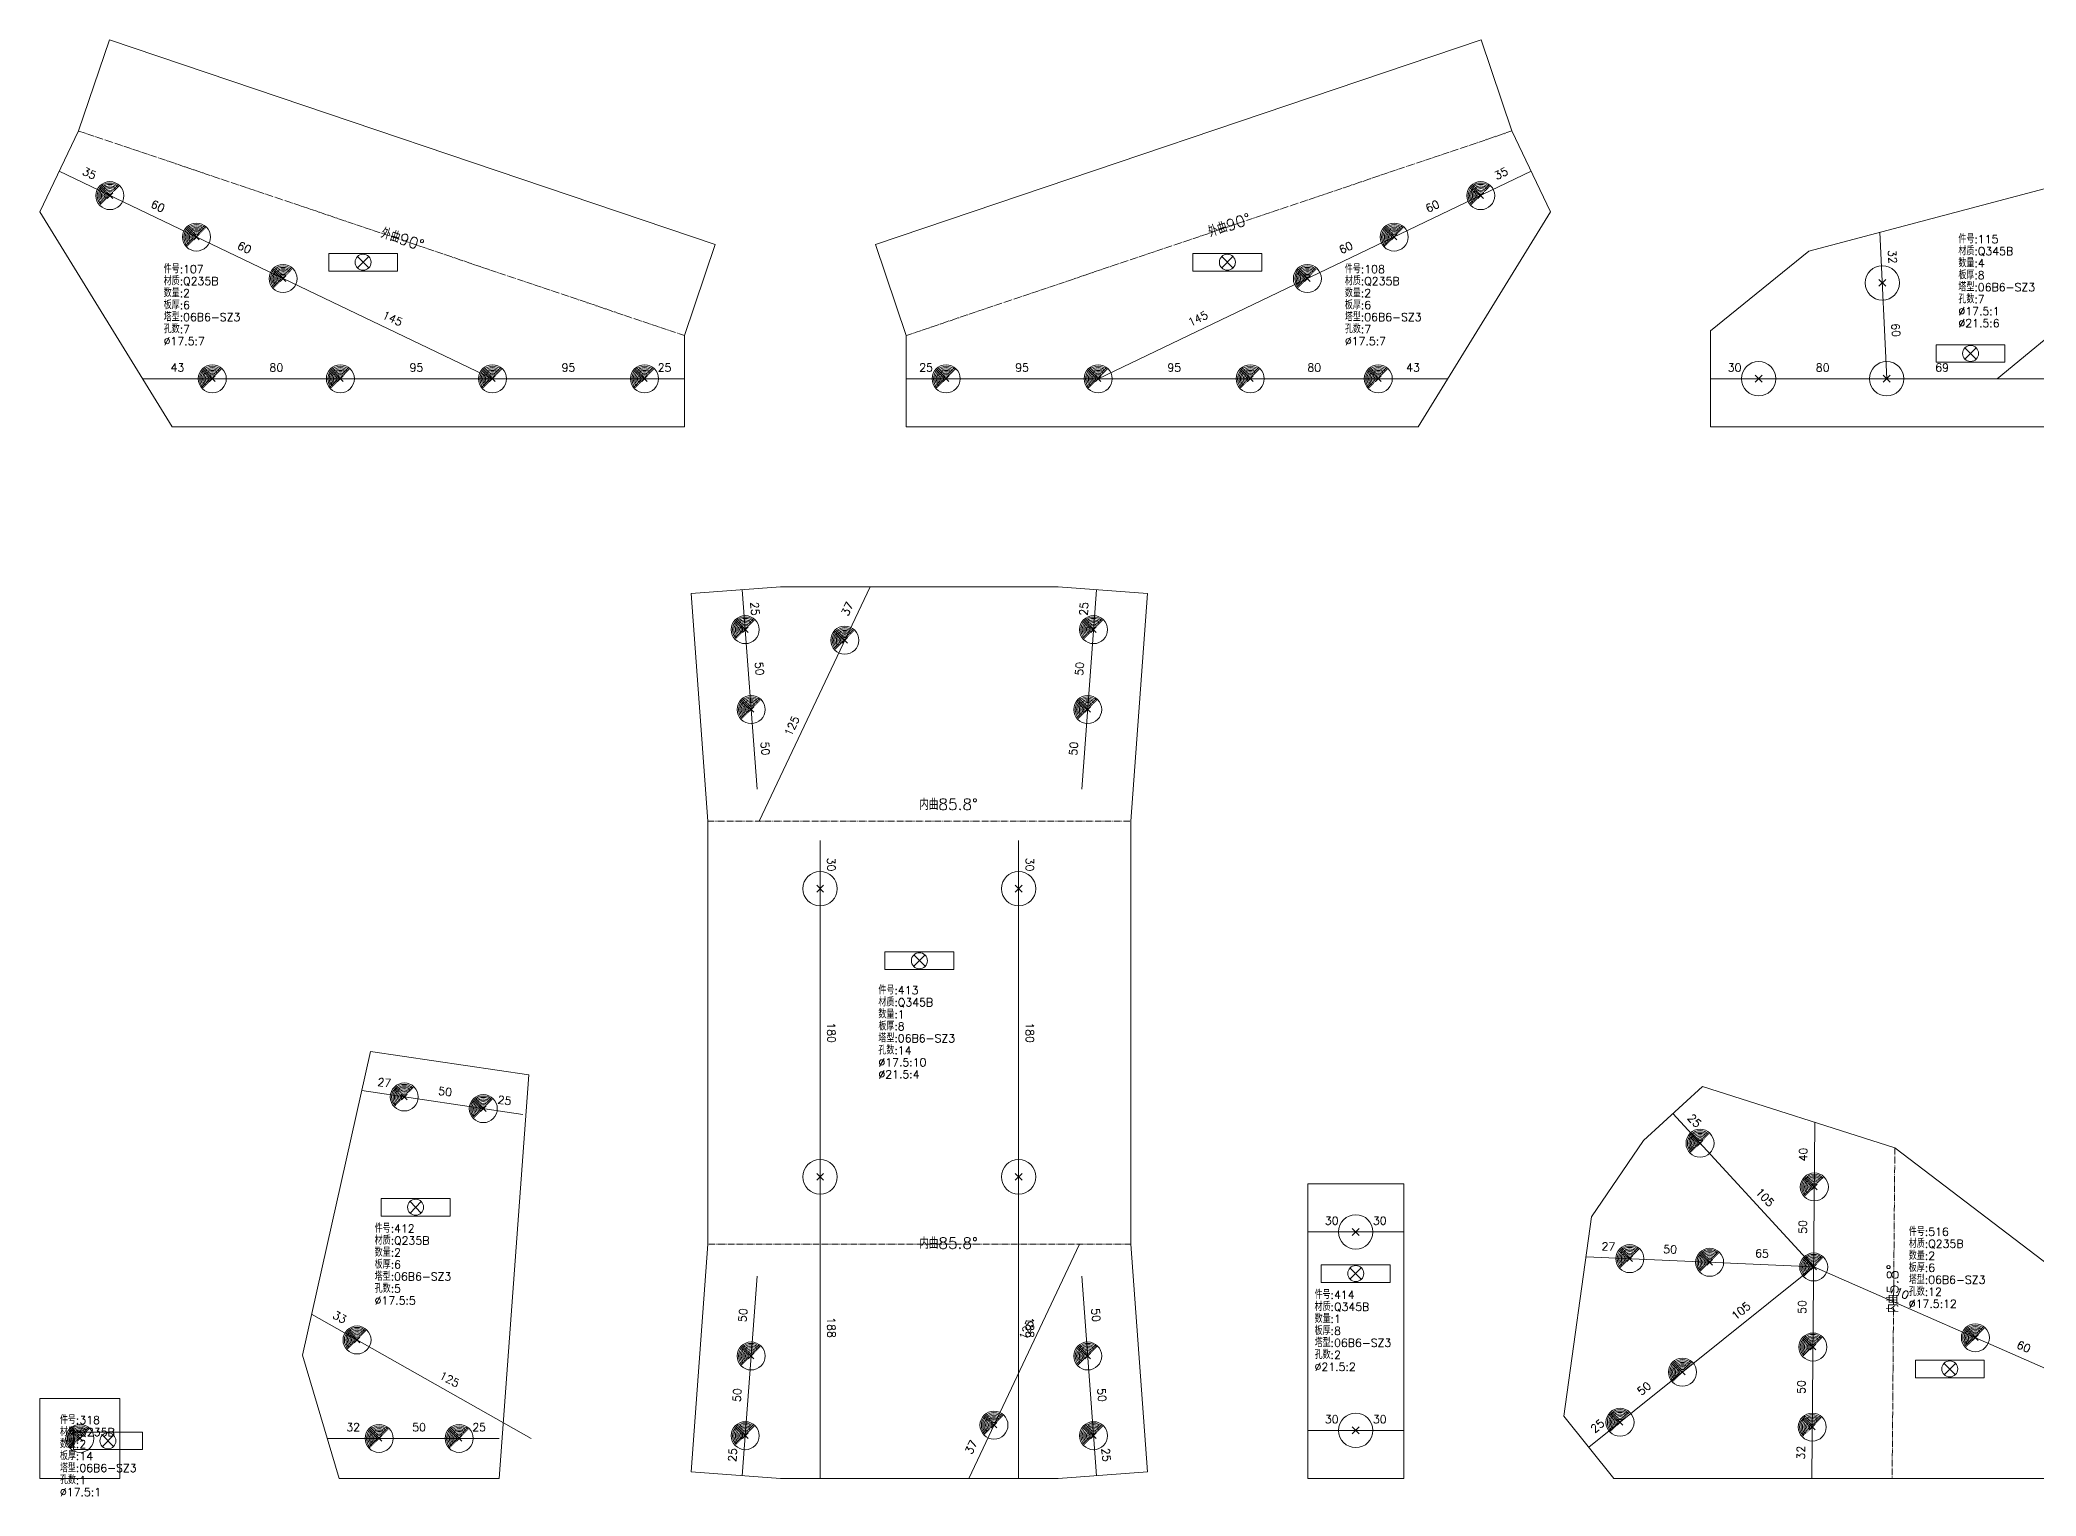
# Model space of a CAD drawing. Extents: x 0 to 6519, y -11 to 2213.
# Drawn here: x 0 to 1247, y 1295 to 2205 of the extents above; entities that cross this region are included whole.
import ezdxf
from ezdxf.enums import TextEntityAlignment as Align

# ---------------------------------------------------------------- set-up
doc = ezdxf.new("R2010")
doc.units = 0
doc.header["$MEASUREMENT"] = 0
doc.linetypes.add('制弯线', pattern=[5.9, 4, -0.5, 0.2, -0.5, 0.2, -0.5])
for name, color, linetype, lineweight in [('1', 7, 'CONTINUOUS', 25), ('2', 7, 'CONTINUOUS', 25), ('5', 7, 'CONTINUOUS', 25)]:
    doc.layers.add(name, color=color, linetype=linetype, lineweight=lineweight)
doc.styles.get("Standard").update_dxf_attribs({"font": 'simplex.shx', "width": 0.7, "height": 3, "bigfont": 'gbhzfs.shx'})

# ---------------------------------------------------------------- blocks, each defined once
blk = doc.blocks.new('板孔21.5')
at = {"layer": '5', "color": 7, "linetype": 'Continuous', "lineweight": 13}
for p, q in [((-0.2, -0.2), (0.2, 0.2)), ((0.2, -0.2), (-0.2, 0.2))]:
    blk.add_line(p, q, dxfattribs=at)
blk.add_circle((0, 0), 1, dxfattribs=at)
blk = doc.blocks.new('板孔17.5')
at = {"layer": '5', "color": 7, "linetype": 'Continuous', "lineweight": 0}
for p, q in [((-0.2, -0.2), (0.2, 0.2)), ((-0.2, 0.2), (0.2, -0.2))]:
    blk.add_line(p, q, dxfattribs=at)
at = {"layer": '5', "color": 7, "linetype": 'Continuous', "lineweight": 13}
blk.add_circle((0, 0), 1, dxfattribs=at)
for radius in [0.9, 0.8, 0.7, 0.6, 0.5, 0.4, 0.3, 0.2, 0.1]:
    blk.add_arc((0, 0), radius, 45, 225, dxfattribs=at)

msp = doc.modelspace()

# ---------------------------------------------------------------- linework, layer by layer
at = {"layer": '1', "color": 7, "linetype": 'Continuous', "lineweight": 18}
for p, q in [((43.4, 2204.7), (24.2, 2147.8)), ((421.9, 2076.8), (43.4, 2204.7)), ((900.4, 2204.7), (521.9, 2076.8)), ((919.6, 2147.8), (900.4, 2204.7)), ((24.2, 2147.8), (0, 2097.3)), ((943.7, 2097.3), (919.6, 2147.8)), ((1376.5, 2144.5), (1105, 2072.8)), ((0, 2097.3), (82.7, 1963)), ((861.1, 1963), (943.7, 2097.3)), ((402.7, 2020), (421.9, 2076.8)), ((521.9, 2076.8), (541.1, 2020)), ((1105, 2072.8), (1043.7, 2023)), ((1043.7, 2023), (1043.7, 1963)), ((402.7, 1963), (402.7, 2020)), ((541.1, 2020), (541.1, 1963)), ((82.7, 1963), (402.7, 1963)), ((541.1, 1963), (861.1, 1963)), ((1043.7, 1963), (1401.9, 1963)), ((462.7, 1863), (406.9, 1858.9)), ((406.9, 1858.9), (417.3, 1716.6)), ((636.1, 1863), (462.7, 1863)), ((692, 1858.9), (636.1, 1863)), ((681.5, 1716.6), (692, 1858.9)), ((417.3, 1716.6), (417.3, 1452.5)), ((681.5, 1452.5), (681.5, 1716.6)), ((206.5, 1572.8), (164, 1383.2)), ((305.4, 1558.2), (206.5, 1572.8)), ((286.9, 1306.1), (305.4, 1558.2)), ((1038.6, 1550.9), (1001.8, 1517.1)), ((1158.8, 1512.7), (1038.6, 1550.9)), ((1001.8, 1517.1), (969.3, 1469.5)), ((1362.3, 1357.4), (1158.8, 1512.7)), ((792, 1490.1), (792, 1306.1)), ((852, 1490.1), (792, 1490.1)), ((852, 1306.1), (852, 1490.1)), ((969.3, 1469.5), (952, 1345.1)), ((417.3, 1452.5), (406.9, 1310.2)), ((692, 1310.2), (681.5, 1452.5)), ((164, 1383.2), (186.9, 1306.1)), ((50, 1356.1), (0, 1356.1)), ((0, 1356.1), (0, 1306.1)), ((50, 1306.1), (50, 1356.1)), ((952, 1345.1), (983.2, 1306.1)), ((406.9, 1310.2), (462.7, 1306.1)), ((636.1, 1306.1), (692, 1310.2)), ((0, 1306.1), (50, 1306.1)), ((186.9, 1306.1), (286.9, 1306.1)), ((462.7, 1306.1), (636.1, 1306.1)), ((792, 1306.1), (852, 1306.1)), ((983.2, 1306.1), (1339.8, 1306.1))]:
    msp.add_line(p, q, dxfattribs=at)
at = {"layer": '1', "color": 7, "linetype": 'Continuous', "lineweight": 13}
for p, q in [((180.4, 2071.3), (180.4, 2060.3)), ((223.4, 2071.3), (180.4, 2071.3)), ((223.4, 2060.3), (223.4, 2071.3)), ((720.3, 2071.3), (720.3, 2060.3)), ((763.3, 2071.3), (720.3, 2071.3)), ((763.3, 2060.3), (763.3, 2071.3)), ((180.4, 2060.3), (223.4, 2060.3)), ((205.5, 2069.4), (198.4, 2062.3)), ((198.4, 2069.4), (205.5, 2062.3)), ((720.3, 2060.3), (763.3, 2060.3)), ((745.3, 2069.4), (738.3, 2062.3)), ((738.3, 2069.4), (745.3, 2062.3)), ((1184.6, 2014.3), (1184.6, 2003.3)), ((1227.6, 2014.3), (1184.6, 2014.3)), ((1209.7, 2012.3), (1202.6, 2005.2)), ((1202.6, 2012.3), (1209.7, 2005.2)), ((1227.6, 2003.3), (1227.6, 2014.3)), ((1184.6, 2003.3), (1227.6, 2003.3)), ((527.9, 1635), (527.9, 1624)), ((570.9, 1635), (527.9, 1635)), ((570.9, 1624), (570.9, 1635)), ((527.9, 1624), (570.9, 1624)), ((553, 1633.1), (545.9, 1626)), ((545.9, 1633.1), (553, 1626)), ((213.2, 1481), (213.2, 1470)), ((256.2, 1481), (213.2, 1481)), ((238.2, 1479), (231.2, 1471.9)), ((231.2, 1479), (238.2, 1471.9)), ((256.2, 1470), (256.2, 1481)), ((213.2, 1470), (256.2, 1470)), ((800.5, 1439.6), (800.5, 1428.6)), ((843.5, 1439.6), (800.5, 1439.6)), ((825.5, 1437.6), (818.4, 1430.6)), ((818.4, 1437.6), (825.5, 1430.6)), ((843.5, 1428.6), (843.5, 1439.6)), ((800.5, 1428.6), (843.5, 1428.6)), ((1171.6, 1380), (1171.6, 1369)), ((1214.6, 1380), (1171.6, 1380)), ((1196.7, 1378), (1189.6, 1370.9)), ((1189.6, 1378), (1196.7, 1370.9)), ((1214.6, 1369), (1214.6, 1380)), ((1171.6, 1369), (1214.6, 1369)), ((21, 1335.1), (21, 1324.1)), ((64, 1335.1), (21, 1335.1)), ((64, 1324.1), (64, 1335.1)), ((21, 1324.1), (64, 1324.1)), ((46, 1333.1), (39, 1326.1)), ((39, 1333.1), (46, 1326.1))]:
    msp.add_line(p, q, dxfattribs=at)
for centre in [(201.9, 2065.8), (741.8, 2065.8), (1206.1, 2008.8), (549.4, 1629.5), (234.7, 1475.5), (822, 1434.1), (1193.1, 1374.5), (42.5, 1329.6)]:
    msp.add_circle(centre, 5, dxfattribs=at)
at = {"layer": '2', "color": 190, "linetype": '制弯线', "lineweight": 13}
for p, q in [((402.7, 2020), (24.2, 2147.8)), ((919.6, 2147.8), (541.1, 2020)), ((417.3, 1716.6), (681.5, 1716.6)), ((1158.8, 1512.7), (1157.1, 1306.1)), ((681.5, 1452.5), (417.3, 1452.5))]:
    msp.add_line(p, q, dxfattribs=at)
at = {"layer": '2', "color": 9, "linetype": 'Continuous', "lineweight": 13}
for p, q in [((282.7, 1993), (12.1, 2122.6)), ((661.1, 1993), (931.7, 2122.6)), ((1222.8, 1993), (1388.6, 2129.9)), ((1153.7, 1993), (1149.5, 2084.6)), ((64.2, 1993), (402.7, 1993)), ((879.5, 1993), (541.1, 1993)), ((1402.4, 1993), (1043.7, 1993)), ((448, 1736.6), (438.8, 1861.2)), ((449.4, 1716.6), (518.6, 1863)), ((650.9, 1736.6), (660, 1861.2)), ((487.4, 1704.5), (487.4, 1306.1)), ((611.4, 1704.5), (611.4, 1306.1)), ((301.7, 1533.5), (201, 1548.4)), ((1108.1, 1438.2), (1020.2, 1534)), ((1108.8, 1528.6), (1107, 1306.1)), ((852, 1460.1), (792, 1460.1)), ((649.4, 1452.5), (580.3, 1306.1)), ((1108.1, 1438.2), (965.9, 1444.6)), ((1108.1, 1438.2), (967.6, 1325.6)), ((1108.1, 1438.3), (1351, 1331.7)), ((448, 1432.5), (438.8, 1307.8)), ((650.9, 1432.5), (660, 1307.8)), ((306.9, 1331.1), (169.7, 1408.7)), ((852, 1336.1), (792, 1336.1)), ((286.9, 1331.1), (179.5, 1331.1))]:
    msp.add_line(p, q, dxfattribs=at)

# ---------------------------------------------------------------- block references
at = {"layer": '1', "color": 7, "linetype": 'Continuous', "lineweight": 0}
for name, p, xscale, yscale, zscale in [('板孔17.5', (43.7, 2107.4), 8.75, 8.75, 8.75), ('板孔17.5', (900.1, 2107.4), 8.75, 8.75, 8.75), ('板孔17.5', (97.8, 2081.5), 8.75, 8.75, 8.75), ('板孔17.5', (846, 2081.5), 8.75, 8.75, 8.75), ('板孔17.5', (151.9, 2055.6), 8.75, 8.75, 8.75), ('板孔17.5', (791.8, 2055.6), 8.75, 8.75, 8.75), ('板孔21.5', (1151, 2052.9), 10.75, 10.75, 10.75), ('板孔17.5', (107.7, 1993), 8.75, 8.75, 8.75), ('板孔17.5', (187.7, 1993), 8.75, 8.75, 8.75), ('板孔17.5', (282.7, 1993), 8.75, 8.75, 8.75), ('板孔17.5', (377.7, 1993), 8.75, 8.75, 8.75), ('板孔17.5', (566.1, 1993), 8.75, 8.75, 8.75), ('板孔17.5', (661.1, 1993), 8.75, 8.75, 8.75), ('板孔17.5', (756.1, 1993), 8.75, 8.75, 8.75), ('板孔17.5', (836.1, 1993), 8.75, 8.75, 8.75), ('板孔21.5', (1073.7, 1993), 10.75, 10.75, 10.75), ('板孔21.5', (1153.7, 1993), 10.75, 10.75, 10.75), ('板孔17.5', (440.6, 1836.3), 8.75, 8.75, 8.75), ('板孔17.5', (502.8, 1829.7), 8.75, 8.75, 8.75), ('板孔17.5', (658.2, 1836.3), 8.75, 8.75, 8.75), ('板孔17.5', (444.3, 1786.4), 8.75, 8.75, 8.75), ('板孔17.5', (654.6, 1786.4), 8.75, 8.75, 8.75), ('板孔21.5', (487.4, 1674.5), 10.75, 10.75, 10.75), ('板孔21.5', (611.4, 1674.5), 10.75, 10.75, 10.75), ('板孔17.5', (227.6, 1544.4), 8.750000000000057, 8.75, 8.750000000000062), ('板孔17.5', (277, 1537.1), 8.75, 8.75, 8.75), ('板孔17.5', (1037.1, 1515.5), 8.75, 8.75, 8.75), ('板孔21.5', (487.4, 1494.5), 10.75, 10.75, 10.75), ('板孔21.5', (611.4, 1494.5), 10.75, 10.75, 10.75), ('板孔17.5', (1108.5, 1488.2), 8.75, 8.75, 8.75), ('板孔21.5', (822, 1460.1), 10.75, 10.75, 10.75), ('板孔17.5', (993.2, 1443.4), 8.75, 8.75, 8.75), ('板孔17.5', (1043.1, 1441.1), 8.75, 8.75, 8.75), ('板孔17.5', (1108.1, 1438.2), 8.75, 8.75, 8.75), ('板孔17.5', (198.1, 1392.6), 8.75, 8.75, 8.75), ('板孔17.5', (1107.6, 1388.2), 8.75, 8.75, 8.75), ('板孔17.5', (1209.1, 1394), 8.75, 8.75, 8.75), ('板孔17.5', (444.3, 1382.6), 8.75, 8.75, 8.75), ('板孔17.5', (654.6, 1382.6), 8.75, 8.75, 8.75), ('板孔17.5', (1026.1, 1372.5), 8.75, 8.75, 8.75), ('板孔17.5', (596, 1339.4), 8.75, 8.75, 8.75), ('板孔21.5', (822, 1336.1), 10.75, 10.75, 10.75), ('板孔17.5', (987.1, 1341.2), 8.75, 8.75, 8.75), ('板孔17.5', (1107.2, 1338.2), 8.75, 8.75, 8.75), ('板孔17.5', (25, 1331.1), 8.75, 8.75, 8.75), ('板孔17.5', (211.9, 1331.1), 8.75, 8.75, 8.75), ('板孔17.5', (261.9, 1331.1), 8.75, 8.75, 8.75), ('板孔17.5', (440.6, 1332.8), 8.75, 8.75, 8.75), ('板孔17.5', (658.2, 1332.8), 8.75, 8.75, 8.75)]:
    msp.add_blockref(name, p, dxfattribs=dict(at, xscale=xscale, yscale=yscale, zscale=zscale))

# ---------------------------------------------------------------- texts
at = {"layer": '1', "color": 7, "linetype": 'Continuous', "lineweight": 13}
for s, p in [('件号:115', (1198.5, 2076.2)), ('材质:Q345B', (1198.5, 2068.7)), ('件号:107', (77.3, 2057.5)), ('件号:108', (815.2, 2057.5)), ('数量:4', (1198.5, 2061.2)), ('板厚:8', (1198.5, 2053.7)), ('材质:Q235B', (77.3, 2050)), ('数量:2', (77.3, 2042.5)), ('材质:Q235B', (815.2, 2050)), ('数量:2', (815.2, 2042.5)), ('塔型:06B6-SZ3', (1198.5, 2046.2)), ('孔数:7', (1198.5, 2038.7)), ('板厚:6', (77.3, 2035)), ('塔型:06B6-SZ3', (77.3, 2027.5)), ('板厚:6', (815.2, 2035)), ('塔型:06B6-SZ3', (815.2, 2027.5)), ('%%c17.5:1', (1198.5, 2031.2)), ('孔数:7', (77.3, 2020)), ('孔数:7', (815.2, 2020)), ('%%c21.5:6', (1198.5, 2023.7)), ('%%c17.5:7', (77.3, 2012.5)), ('%%c17.5:7', (815.2, 2012.5)), ('件号:413', (523.8, 1607)), ('材质:Q345B', (523.8, 1599.5)), ('数量:1', (523.8, 1592)), ('板厚:8', (523.8, 1584.5)), ('塔型:06B6-SZ3', (523.8, 1577)), ('孔数:14', (523.8, 1569.5)), ('%%c17.5:10', (523.8, 1562)), ('%%c21.5:4', (523.8, 1554.5)), ('件号:412', (209.1, 1458.2)), ('件号:516', (1167.5, 1456.2)), ('材质:Q235B', (209.1, 1450.7)), ('数量:2', (209.1, 1443.2)), ('材质:Q235B', (1167.5, 1448.7)), ('数量:2', (1167.5, 1441.2)), ('板厚:6', (209.1, 1435.7)), ('塔型:06B6-SZ3', (209.1, 1428.2)), ('板厚:6', (1167.5, 1433.7)), ('孔数:5', (209.1, 1420.7)), ('件号:414', (796.3, 1416.8)), ('塔型:06B6-SZ3', (1167.5, 1426.2)), ('孔数:12', (1167.5, 1418.7)), ('%%c17.5:5', (209.1, 1413.2)), ('材质:Q345B', (796.3, 1409.3)), ('%%c17.5:12', (1167.5, 1411.2)), ('板厚:8', (796.3, 1394.3)), ('数量:1', (796.3, 1401.8)), ('孔数:2', (796.3, 1379.3)), ('塔型:06B6-SZ3', (796.3, 1386.8)), ('%%c21.5:2', (796.3, 1371.8)), ('件号:318', (12.5, 1338.6)), ('材质:Q235B', (12.5, 1331.1)), ('数量:2', (12.5, 1323.6)), ('板厚:14', (12.5, 1316.1)), ('塔型:06B6-SZ3', (12.5, 1308.6)), ('孔数:1', (12.5, 1301.1)), ('%%c17.5:1', (12.5, 1293.6))]:
    msp.add_text(s, height=5, dxfattribs=at).set_placement(p, align=Align.BOTTOM_LEFT)
at = {"layer": '2', "color": 7, "linetype": 'Continuous', "lineweight": 13}
for s, rotation, p in [('35', 335, (29.2, 2117.7)), ('35', 26, (914.6, 2117.7)), ('60', 335, (72, 2097.2)), ('60', 26, (871.7, 2097.2)), ('60', 335, (126.1, 2071.3)), ('60', 26, (817.6, 2071.3)), ('32', 274, (1153.3, 2068.9)), ('145', 335, (218.6, 2027)), ('145', 26, (725.2, 2027)), ('60', 274, (1155.4, 2023.1)), ('25', 275, (442.7, 1849)), ('37', 65, (508, 1847.6)), ('25', 86, (656.1, 1849)), ('50', 275, (445.5, 1811.6)), ('50', 86, (653.4, 1811.6)), ('125', 65, (473.4, 1774.4)), ('50', 275, (449.1, 1761.7)), ('50', 86, (649.7, 1761.7)), ('30', 271, (490.4, 1689.5)), ('30', 271, (614.4, 1689.5)), ('180', 271, (490.4, 1584.5)), ('180', 271, (614.4, 1584.5)), ('27', 353, (214.7, 1549.4)), ('50', 353, (252.7, 1543.8)), ('25', 353, (289.8, 1538.3)), ('25', 314, (1030.8, 1526.8)), ('40', 90, (1105.6, 1508.4)), ('105', 314, (1074.8, 1478.9)), ('50', 90, (1105.3, 1463.2)), ('27', 358, (979.7, 1447)), ('50', 358, (1018.3, 1445.2)), ('65', 358, (1075.7, 1442.6)), ('110', 337, (1159.8, 1418.9)), ('33', 332, (185.4, 1403.3)), ('50', 86, (443.1, 1407.8)), ('50', 275, (655.7, 1407.8)), ('105', 39, (1065.2, 1407.7)), ('50', 90, (1104.9, 1413.2)), ('188', 271, (490.4, 1400.3)), ('125', 65, (620, 1397.2)), ('188', 271, (614.4, 1400.3)), ('60', 337, (1237.8, 1384.7)), ('125', 332, (254, 1364.5)), ('50', 86, (439.5, 1357.9)), ('50', 275, (659.4, 1357.9)), ('50', 39, (1004.7, 1359.2)), ('50', 90, (1104.4, 1363.2)), ('25', 39, (975.5, 1335.8)), ('25', 86, (436.7, 1320.5)), ('37', 65, (585.4, 1324)), ('25', 275, (662.1, 1320.5)), ('32', 90, (1104.1, 1322.2))]:
    msp.add_text(s, height=5, rotation=rotation, dxfattribs=at).set_placement(p, align=Align.BOTTOM_CENTER)
for s, rotation, p in [('外曲90%%d', 19, (731.9, 2079.2)), ('外曲90%%d', 342, (211.8, 2079.2)), ('内曲5.8%%d', 90, (1163, 1409.4))]:
    msp.add_text(s, height=7, rotation=rotation, dxfattribs=at).set_placement(p, align=Align.BOTTOM_LEFT)
for s, p in [('43', (85.9, 1996)), ('80', (147.7, 1996)), ('95', (235.2, 1996)), ('95', (330.2, 1996)), ('25', (390.2, 1996)), ('25', (553.6, 1996)), ('95', (613.6, 1996)), ('95', (708.6, 1996)), ('80', (796.1, 1996)), ('43', (857.8, 1996)), ('30', (1058.7, 1996)), ('80', (1113.7, 1996)), ('69', (1188.3, 1996)), ('30', (807, 1463.1)), ('30', (837, 1463.1)), ('32', (195.7, 1334.1)), ('50', (236.9, 1334.1)), ('25', (274.4, 1334.1)), ('30', (807, 1339.1)), ('30', (837, 1339.1))]:
    msp.add_text(s, height=5, dxfattribs=at).set_placement(p, align=Align.BOTTOM_CENTER)
for p in [(549.4, 1721.6), (549.4, 1447.5)]:
    msp.add_text('内曲85.8%%d', height=7, dxfattribs=at).set_placement(p, align=Align.BOTTOM_LEFT)

doc.saveas('drawing.dxf')
